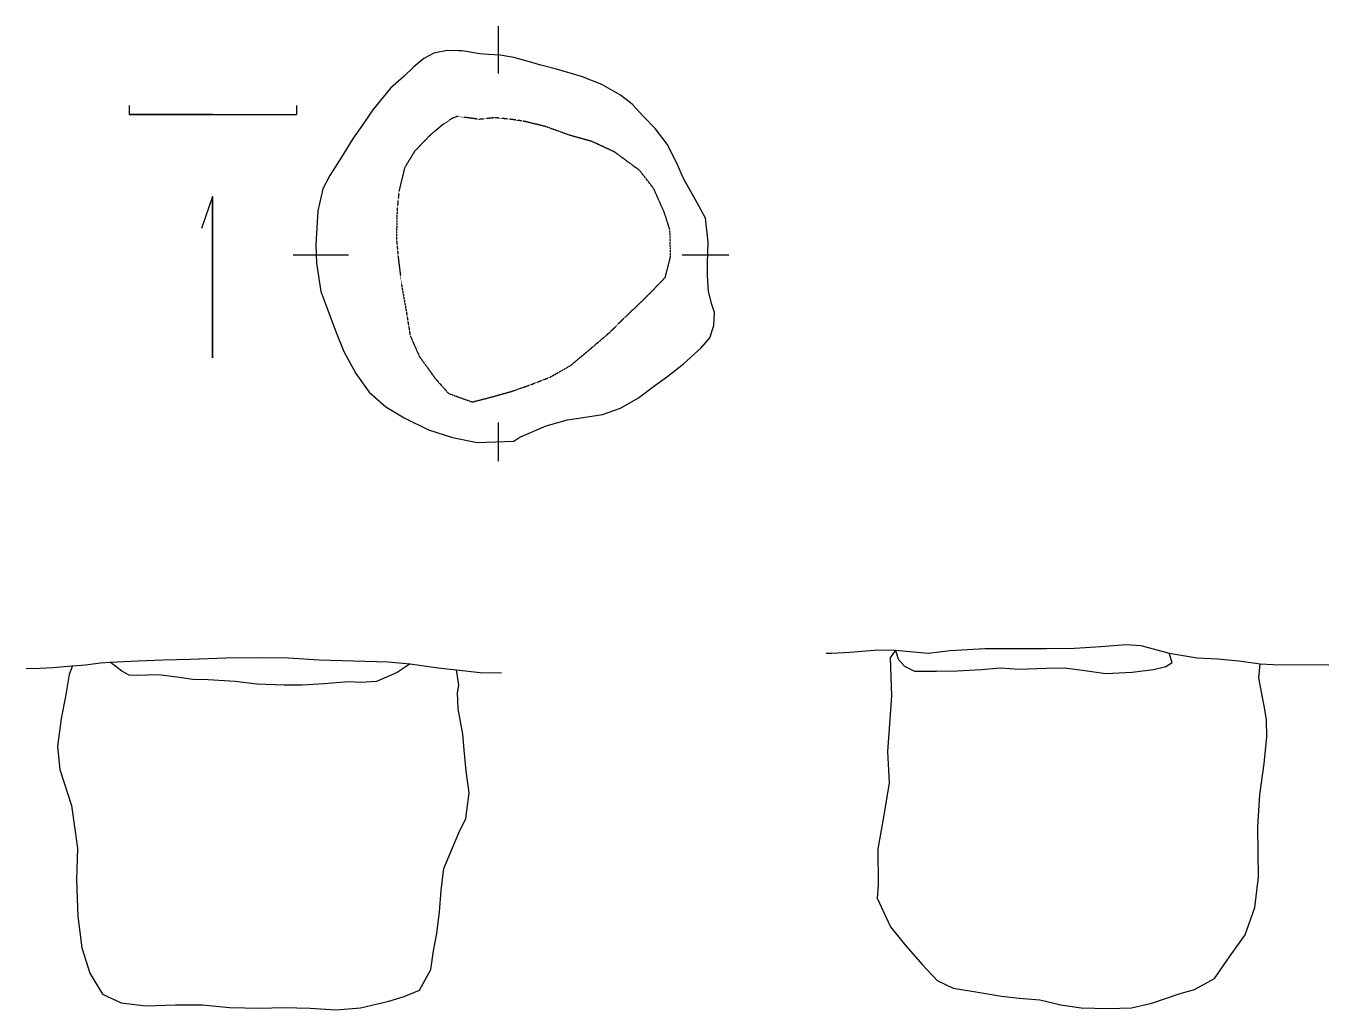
# Model space of a CAD drawing. Extents: x 8155 to 51786, y 9115 to 42042.
import ezdxf

# ---------------------------------------------------------------- set-up
doc = ezdxf.new("R2010")
doc.units = 0
doc.linetypes.add('DASHED', pattern=[0.75, 0.5, -0.25])
doc.layers.add('LAYER1', color=7, linetype='CONTINUOUS')

msp = doc.modelspace()

# ---------------------------------------------------------------- linework, layer by layer
at = {"layer": 'LAYER1', "color": 3, "linetype": 'CONTINUOUS'}
for points in [[(23967.5218, 42042.4728), (23967.5218, 40453.4667)], [(17103.8889, 34384.338), (18957.7306, 34384.338)], [(30124.9223, 34384.338), (31691.8646, 34384.338)], [(23967.5218, 28778.6867), (23967.5218, 27476.5788)]]:
    msp.add_lwpolyline(points, dxfattribs=at)
at = {"layer": 'LAYER1', "color": 7, "linetype": 'CONTINUOUS'}
for points in [[(22764.7246, 41214.8669), (22632.3087, 41214.8669), (22268.1611, 41225.9084), (21815.7394, 41137.6199), (21473.6581, 40961.0716), (21142.6133, 40674.1568), (20800.5463, 40354.1559), (20359.1517, 39967.9422), (19763.275, 39239.6471), (19410.1665, 38709.9784), (19112.227, 38290.6477), (18714.9766, 37650.641), (18328.7487, 37043.7229), (18097.0183, 36591.3036), (17920.4724, 35863.0086), (17854.2632, 34726.4218), (17876.3282, 34108.4789), (18030.8091, 33159.4794), (18262.5407, 32530.4976), (18538.4141, 31791.1778), (18792.2094, 31151.1569), (19200.5011, 30411.8204), (19641.8957, 29793.8799), (20204.6696, 29297.314), (20811.571, 28933.1665), (21628.1545, 28524.8747), (22433.6823, 28271.0818), (23261.2905, 28105.5606), (24486.1491, 28149.7049), (24695.8145, 28282.1208), (25567.567, 28668.3321), (26284.823, 28866.9585), (26814.4917, 28944.2079), (27454.5126, 29043.5211), (28061.4164, 29253.1698), (28668.3321, 29595.2536), (29164.898, 29981.4649), (29650.4225, 30323.5486), (30169.0665, 30742.8651), (30764.9456, 31272.5338), (31051.8437, 31603.5761), (31184.2597, 32022.9093), (31206.3258, 32453.2648), (31107.0126, 32762.2267), (31007.6995, 33170.5185), (30974.5943, 33700.1872), (30974.5943, 34108.4789), (30996.6747, 34814.6935), (30908.3863, 35609.199), (30632.5272, 36127.8429), (30169.0665, 36944.4098), (29937.3373, 37474.0785), (29628.3587, 38092.0213), (29220.067, 38610.6653), (28833.8533, 39018.9427), (28447.642, 39427.2345), (28061.4164, 39725.1716), (27432.4345, 40089.3192), (26759.3227, 40354.1559), (25920.6755, 40596.9241), (25391.0068, 40729.3401), (25015.8178, 40850.7194), (24486.1491, 40994.1768), (24033.7298, 41071.4095), (23636.4771, 41093.4876), (23349.579, 41115.5514), (22764.7246, 41214.8669)], [(11608.5732, 39384.3221), (11608.5732, 39085.1507)], [(17214.2566, 39384.3221), (17214.2566, 39085.1507)], [(11608.5732, 39085.1507), (14411.4155, 39085.1507)], [(14411.4155, 39085.1507), (11608.5732, 39085.1507)], [(14411.4155, 39085.1507), (17214.2566, 39085.1507)], [(14400.3753, 36337.494), (14030.794, 35270.9561)], [(14400.3753, 36337.494), (14400.3753, 30941.4915)], [(14400.3753, 30941.4915), (14400.3753, 36337.494)], [(34947.1119, 21054.3416), (35134.7135, 21054.3416), (35741.615, 21087.4468), (36690.6168, 21164.6938), (37275.4545, 21153.6548), (38367.8947, 21054.3416), (39096.1897, 21142.6133), (40265.8817, 21208.8237), (41325.2191, 21208.8237), (42329.3733, 21208.8237), (43267.3361, 21219.8628), (44150.1109, 21275.0317), (44988.7582, 21341.2397), (45485.3217, 21308.1369), (46434.3212, 21054.3416), (47372.2698, 20899.8594), (48056.4182, 20866.7566), (48773.6909, 20800.5463), (49479.9031, 20701.2331), (49921.3025, 20679.155), (50638.5561, 20668.1303), (51168.2248, 20679.155), (51786.1819, 20668.1303)], [(37275.4545, 21153.6548), (37087.8672, 20899.8594), (37131.9971, 19630.8567), (37065.7867, 18681.8715), (36999.5787, 17765.9748), (37054.7644, 16717.6764), (36867.1627, 15570.0661), (36679.5754, 14510.7275), (36690.6168, 13296.8924), (36657.5116, 12855.5122), (37098.8919, 11895.488), (37617.5359, 11255.4659), (38180.3097, 10626.484), (38665.8342, 10096.8153), (39206.5443, 9843.02), (39890.6952, 9732.6671), (40817.6142, 9578.1856), (41413.4933, 9511.977), (42108.6832, 9456.7926), (42803.873, 9280.2467), (43488.0263, 9180.9341), (44392.8791, 9158.8542), (45176.3432, 9180.9341), (45860.5107, 9335.4156), (46798.4687, 9666.4586), (47283.9956, 9798.8757), (47957.1074, 10163.0233), (48475.749, 10924.4223), (48983.3396, 11630.6524), (49303.3596, 12546.5336), (49424.7342, 13561.7268), (49413.6975, 14378.3103), (49402.6704, 15250.0473), (49468.8808, 16309.3847), (49612.3191, 17357.6985), (49711.6347, 18240.4745), (49689.5709, 18825.3122), (49623.3605, 19233.6039), (49524.0497, 19752.2336), (49435.7613, 20226.7333), (49479.9031, 20701.2331)], [(37275.4545, 21153.6548), (37363.7262, 20855.7152), (37573.3916, 20623.9861), (37904.4364, 20447.4235), (38643.7705, 20447.4235), (39338.9603, 20458.4649), (40144.4881, 20513.6315), (40784.509, 20568.8171), (41391.4295, 20524.6729), (42329.3733, 20557.7757), (42925.2524, 20568.8171), (43609.4151, 20469.5039), (44315.6321, 20370.1907), (45198.426, 20414.3207), (45915.6796, 20513.6315), (46323.969, 20612.9446), (46533.6225, 20745.363), (46434.3212, 21054.3416)], [(8154.7001, 20557.7757), (8408.4948, 20546.7367), (9048.5169, 20579.8418), (9710.6028, 20635.0251), (10140.9595, 20668.1303), (10648.5477, 20734.3383), (10968.5665, 20756.402), (11906.5115, 20800.5463), (12734.1197, 20833.6515), (13650.0164, 20855.7152), (14841.771, 20899.8594), (15978.3423, 20910.8842), (16938.3665, 20899.8594), (17975.6402, 20833.6515), (20270.8776, 20767.4435), (21021.2364, 20701.2331), (21959.1968, 20568.8171), (22566.1007, 20491.5677), (23360.6037, 20403.2959), (24077.874, 20392.2545)], [(9710.6028, 20635.0251), (9600.25, 20337.0856), (9478.873, 19608.7905), (9335.4156, 18869.4564), (9202.9984, 17931.496), (9291.2714, 17159.0734), (9677.4988, 15956.2774), (9876.1245, 14532.7924), (9843.02, 13462.4148), (9887.1487, 12237.555), (10019.5659, 11189.2567), (10295.4404, 10339.5847), (10714.7569, 9644.3942), (11343.7388, 9357.48), (12160.3223, 9247.1427), (13164.4753, 9280.2467), (14058.2915, 9280.2467), (14963.1479, 9191.9582), (15978.3423, 9169.8939), (16772.8454, 9191.9582), (17666.6616, 9169.8939), (18538.4141, 9114.7255), (19354.9833, 9180.9341), (20303.9828, 9412.6644), (20811.571, 9567.146), (21330.215, 9776.8114), (21705.3872, 10472.0018), (21804.7004, 11089.9435), (21915.0526, 11674.7811), (22003.3268, 12403.0762), (22058.51, 13109.3075), (22146.7842, 13848.6416), (22643.3477, 15040.3974), (22886.1183, 15525.9218), (22996.4562, 16375.5938), (22897.143, 17103.8889), (22830.935, 17821.1592), (22786.8051, 18339.7877), (22621.2839, 19189.4597), (22599.2035, 19730.1674), (22643.3477, 19983.9628), (22566.1007, 20491.5677)], [(21021.2364, 20701.2331), (20579.8418, 20403.2959), (19895.691, 20105.3564), (19366.0223, 20072.2512), (18968.7696, 20094.3174), (18130.1223, 20028.107), (17401.8273, 19983.9628), (16794.9258, 19983.9628), (15879.0291, 20017.068), (15161.7743, 20105.3564), (14256.9179, 20160.5254), (13738.2894, 20171.5644), (13208.6195, 20248.7971), (12590.6778, 20326.0465), (11851.3437, 20303.9828), (11608.5732, 20315.0075), (11365.8181, 20447.4235), (10968.5665, 20756.402)]]:
    msp.add_lwpolyline(points, dxfattribs=at)
at = {"layer": 'LAYER1', "color": 7, "linetype": 'DASHED'}
msp.add_lwpolyline([(22599.2035, 39018.9427), (22422.6576, 38952.7323), (22080.5762, 38721.0032), (21650.2183, 38356.8557), (21164.6938, 37849.2674), (20833.6515, 37308.5573), (20646.0498, 36536.118), (20579.8418, 35896.1114), (20557.7757, 34958.1509), (20612.9446, 34329.1691), (20734.3383, 33347.0811), (20888.8204, 32486.3676), (21021.2364, 31669.7841), (21319.1759, 30996.6747), (21848.8446, 30257.3406), (22301.2663, 29749.7357), (23095.7694, 29462.8352), (23614.4133, 29595.2536), (24375.8136, 29804.9189), (24982.715, 30014.57), (25699.9853, 30290.4434), (26395.1752, 30687.6961), (27068.287, 31250.47), (27741.4131, 31824.283), (28215.9128, 32298.766), (28988.3354, 33038.1025), (29562.1484, 33633.9792), (29738.711, 34329.1691), (29716.6305, 35222.9853), (29529.0456, 35807.8229), (29175.9371, 36602.3284), (28701.4373, 37209.2441), (27862.7901, 37827.187), (27101.3898, 38180.3097), (26384.1362, 38378.9361), (25556.5279, 38676.8756), (24839.2719, 38853.4216), (24408.9164, 38919.6295), (23857.1672, 38974.8128), (23338.5399, 38919.6295), (22599.2035, 39018.9427)], dxfattribs=at)

doc.saveas('drawing.dxf')
